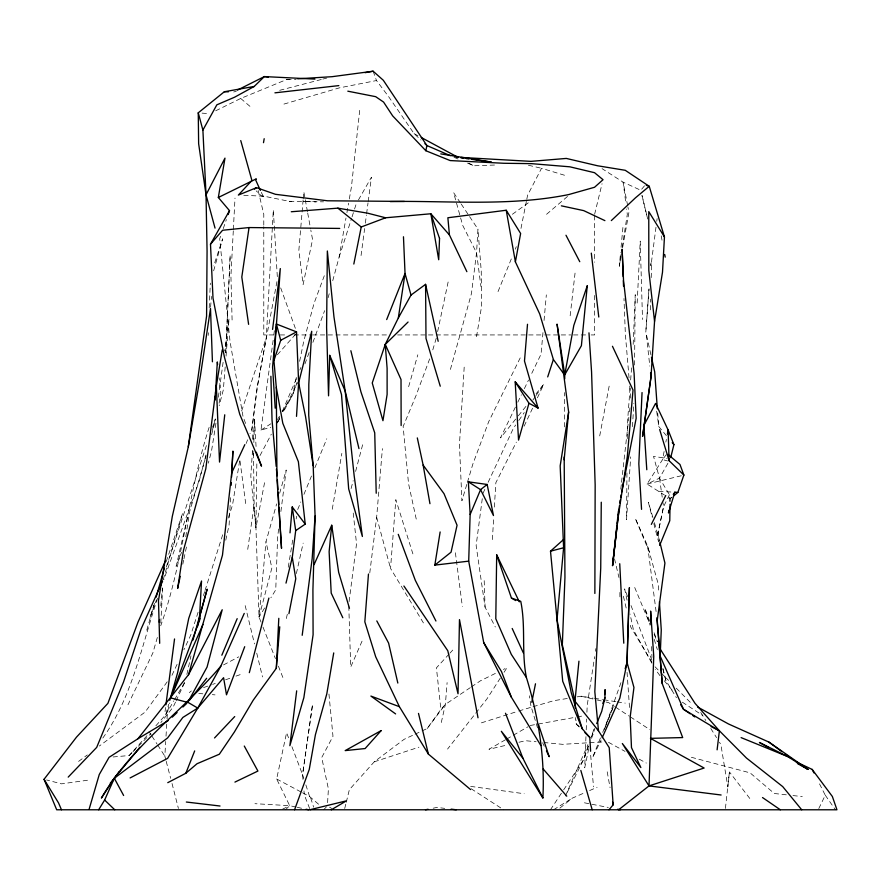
<?xml version="1.0" encoding="UTF-8"?>
<svg xmlns="http://www.w3.org/2000/svg" width="881" height="881" viewBox="0 0 881 881"><rect width="100%" height="100%" fill="white"/><g stroke="black" fill="none" stroke-linecap="round" stroke-linejoin="round"><path stroke-width="0.66" stroke-dasharray="4.41 3.3" d="M564.391 426.878L564.633 392.607M626.953 472.965L626.534 519.647L630.697 456.865M627.261 438.65L627.393 423.541L630.047 388.136M261.029 622.096L259.036 617.063L255.942 527.708L256.867 461.501M634.573 365.02L635.234 294.695L633.109 345.947M670.1 501.564L669.428 494.748L659.506 478.119L653.526 456.358L666.488 458.34M328.954 694.052L332.985 736.329L321.708 757.561L328.404 788.847L327.479 804.54M650.31 309.881L650.619 299.122M651.224 277.603L651.709 260.115L656.07 226.637M264.553 482.722L255.942 527.708L254.157 505.044L253.497 453.484M253.838 442.515L254.576 419.191L256.129 447.856M225.679 352.752L230.183 255.149L225.734 352.752M585.953 736.637L584.709 767.803L589.224 746.394M586.217 729.864L586.647 719.028M586.922 712.255L587.198 705.483L594.62 656.686M209.204 307.843L210.339 283.131M637.161 303.031L640.223 241.108L642.513 319.495M233.289 230.855L230.921 275.874L232.155 322.259M233.355 229.489L235.007 198.115M230.514 497.644L229.104 525.01L225.646 540.736M160.782 623.076L162.699 588.001M252.473 439.19L251.966 428.662L257.461 386.484L266.304 337.643L273.308 209.953L277.449 278.947M165.87 760.05L164.846 756.14L165.705 741.472M166.024 736.142L166.729 724.149M167.049 718.808L167.434 712.145L169.813 702.939M469.584 216.583L477.954 229.115L476.555 252.792L471.445 293.582L450.235 370.075M632.47 426.657L633.846 403.322M464.188 367.135L459.453 444.553L461.919 500.782L467.007 483.691M492.369 539.601L493.778 516.563M494.362 507.082L495.86 482.689L516.343 442.141M252.517 450.345L250.799 476.092L255.942 527.708M253.232 439.509L254.576 419.191M630.653 379.964L631.677 366.353M648.945 289.265L645.795 332.28L649.055 288.737M423.42 622.933L390.547 568.399L395.822 499.67L413.365 555.36M441.293 722.497L445.379 704.393L447.108 682.588M225.184 366.925L223.334 389.843L219.193 405.678M226.043 356.144L229.082 318.393L224.644 351.012M208.191 335.441L208.412 332.743M210.57 307.172L211.484 296.401M303.119 199.954L298.857 250.314L303.108 284.486L312.557 239.533L310.85 230.249M303.229 198.599L303.813 191.794L305.024 198.423M369.767 573.002L376.65 517.246L382.398 448.616M542.971 332.6L541.055 354.162L530.913 375.097M544.051 320.475L546.33 294.882M160.782 605.875L162.39 588.101M264.608 607.978L259.036 617.063L265.985 541.738L276.645 503.91M621.006 256.712L619.321 266.139L620.576 252.638M621.072 247.242L623.208 224.303M749.786 798.45L729.424 771.932L727.86 786.997L720.867 744.511L719.436 742.22M359.69 110.378L351.431 186.948L348.821 201.815M620.797 489.098L621.391 483.625M621.534 482.259L628.858 417.22M725.415 808.439L729.424 771.932M570.15 315.794L575.337 270.61M629.475 411.823L629.948 407.782M669.846 501.399L670.155 498.822L671.707 496.609M273.143 340.33L260.974 430.082L270.808 427.263M273.815 335.055L274.498 329.769M278.649 529.007L277.625 537.047L275.753 589.818L270.885 597.77M280.885 511.564L286.204 469.98L279.585 493.47M349.085 601.613L356.541 543.808L353.061 511.454M656.763 221.285L657.116 218.598M165.044 711.551L165.573 707.52M482.27 498.701L476.136 545.493L485.079 607.207L495.32 626.997M361.056 255.545L364.635 228.542M365.351 223.146L366.419 215.041M366.595 213.698L368.027 202.894M368.203 201.54L371.419 177.246L357.565 201.507M218.345 397.232L223.532 359.173M303.802 778.518L302.568 774.663L312.568 704.36L302.568 774.663L303.042 780.092M247.737 549.359L254.157 505.044M185.792 536.76L189.569 511.938L205.02 459.761M595.446 651.268L595.864 648.559M619.321 266.139L621.16 254.18M622.184 247.539L627.305 214.325L626.611 208.962M215.944 423.188L211.495 451.226L208.312 463.153M219.116 403.168L220.812 392.486L219.138 377.872M239.621 460.961L232.485 505.254L227.75 519.449M288.23 567.276L292.866 539.073M296.17 518.92L296.611 516.233M476.533 336.663L481.687 305.696L481.235 271.007L477.954 229.115M332.258 509.251L341.839 453.385M669.428 494.748L663.547 506.729L657.226 536.881L658.603 541.76M332.743 280.698L339.097 257.23L345.98 218.036M346.927 212.629L348.59 203.17M622.68 247.286L628.935 212.288L627.922 207.046M276.942 281.623L257.142 387.177L251.966 428.662L250.028 433.617M664.098 451.49L662.589 459.563L647.072 484.043L664.45 495.045M665.86 442.086L666.366 439.399M599.708 435.919L609.322 385.294M209.127 427.373C188.127 492.27 183.567 561.285 160.738 625.752M520.979 228.421L526.541 200.538M526.805 199.216L527.598 195.23L541.54 168.293L566.747 175.925M296.313 377.431L292.723 394.886L282.911 412.76M299.628 361.32L303.769 341.167L314.088 303.251L324.428 275.39M182.785 564.247L183.644 560.217M183.931 558.873L187.069 544.084M436.227 338.26L431.998 352.543M437.648 331.575L448.396 280.764M295.994 807.051L289.673 805.675L276.645 778.991L286.6 732.695L288.528 737.782M186.86 674.439L190.979 655.816M286.347 618.528L287.525 613.242M296.368 573.553L303.163 543.137M187.378 517.709L176.112 566.384L181.596 552.288M594.62 214.281L602.064 183.689M344.702 808.527L345.947 803.494M346.266 802.239L349.372 789.662L374.249 761.812L404.093 739.335L413.839 734.776M205.956 454.97L199.095 481.345L163.91 579.357M212.475 429.917L215.217 419.367L212.618 427.109M205.372 458.45L206.055 455.807M211.583 434.696L215.735 418.871M259.036 617.063L271.877 567.926L265.985 541.738M351.09 488.57L353.182 480.641M355.616 471.401L362.917 443.661M328.15 297.657L329.208 293.736M213.643 270.819L222.629 238.839L213.698 265.886M146.775 630.168L153.878 605.126M166.201 561.626L182.609 513.37L163.139 579.896M155.882 725.768L165.694 714.81L168.678 704.282M408.63 386.682L417.814 354.812M157.347 637.47L152.809 653.096L127.987 704.756M467.404 482.37L472.888 463.957L488.724 421.625L521.31 355.671M157.611 598.188C141.654 645.63 132.315 696.97 102.625 738.333M620.951 682.654L604.234 729.611M203.445 595.6L204.645 591.724M205.042 590.435L223.455 532.355M154.593 603.375L149.979 617.702L156.477 599.807M166.311 566.89L206.98 443.881M198.104 612.207L190.703 635.201L183.887 649.782M339.097 257.23L351.64 218.147M352.059 216.847L354.151 210.328M354.569 209.028L356.243 203.819M241.636 411.009L266.304 337.643M588.178 746.009L583.299 760.193L566.065 794.739M593.948 729.237L591.283 736.979L594.708 728.466M297.15 382.101L292.723 394.886L282.294 411.724M220.58 236.251L219.688 238.806L229.996 341.2L243.046 416.603L246.361 425.501M223.256 228.575L226.384 219.611M304.925 363.93L309.605 351.255M312.887 342.379L324.615 310.696M429.653 358.875L416.03 395.591L403.135 426.525L408.531 483.614L416.526 520.407M588.629 746.053L583.299 760.193L562.386 791.755M591.536 738.344L594.444 730.635M246.14 443.517L247.594 439.806M605.269 727.299L613.517 706.364L602.45 732.959M296.357 378.808L281.898 412.319M299.859 370.031L300.861 367.52M600.435 737.937L592.506 757.748L601.073 740.04M498.029 291.6L512.235 256.668M515.286 249.18L516.299 246.691M297.712 509.515L300.828 501.939M303.945 494.362L311.731 475.41M314.836 467.833L326.785 438.782M362.047 641.159L350.715 667.038L348.777 605.665M565.47 795.939L587.913 744.544M276.282 424.631L279.651 417.242M171.96 675.32L178.204 661.939M482.975 493.36L485.266 488.448M488.129 482.325L513.337 428.397L515.671 425.005M175.506 702.113L173.183 707.058L160.838 722.64M176.09 700.869L185.384 681.09M524.14 426.162L532.796 407.694M537.41 397.838L543.753 384.303L536.122 393.763M515.407 407.121L500.496 437.912L517.466 416.889M517.797 402.199L521.376 394.809M524.36 388.653L528.534 380.03M818.79 808.571L825.266 795.213L818.724 782.317M277.548 422.274L279.982 417.484M283.021 411.504L297.613 382.806M260.016 455.565L271.326 434.179M277.68 422.285L279.651 418.717M681.332 475.751L647.072 484.043L659.506 478.119L668.459 462.327M165.694 714.81L173.843 700.858M174.526 699.701L184.713 682.257M277.427 419.587L279.508 416.217M500.331 678.073L486.94 698.908L447.559 749.07M504.053 672.291L507.027 667.655L503.403 669.45M550.438 809.782L561.638 792.878M518.788 420.49L524.25 412.572M532.84 400.128L535.174 396.736M535.956 395.613L543.753 384.303M415.05 734.203L427.23 728.499L440.874 709.392L445.379 704.393L470.278 687.643M167.225 681.795L145.145 712.046L99.322 746.042M666.289 454.607L662.589 459.563L667.556 460.972M427.23 728.499L445.379 704.393M518.314 415.832L526.794 405.326M644.518 185.803L640.795 190.274L623.109 182.158L602.053 168.634M277.372 354.757L296.952 332.71M113.076 756.977L129.199 755.513L146.973 735.701M449.123 654.032L436.425 667.842L440.874 709.392M450.037 653.041L452.757 650.079M323.657 809.782L326.466 806.831M129.199 755.513L132.04 752.638M132.976 751.68L150.926 733.499M285.488 809.782L289.673 805.675L254.961 803.692M546.561 214.281L567.838 196.177M189.316 692.642L191.364 690.935M672.071 497.225L670.155 498.822L665.584 495.805M559.864 808.13L572.221 798.186L584.654 792.746M78.585 761.415L87.318 754.94M512.39 214.281L528.27 202.85M471.401 686.883L480.464 680.793L496.157 673.029M260.974 430.082L270.841 423.783M553.565 809.782L572.221 798.186M505.441 739.776L488.955 749.291L507.236 744.996M506.619 739.093L527.818 726.869M223.532 664.924L238.784 656.83M215.691 110.808L240.711 98.452L286.743 79.488L289.486 79.323M282.482 809.198L289.673 805.675M589.62 790.565L597.087 787.295M243.784 195.285L264.19 196.232L289.232 201.309L323.569 201.826M203.577 687.587L211.352 684.834M212.651 684.372L215.239 683.458M225.613 679.78L230.8 677.952M235.987 676.112L241.174 674.273M374.249 761.812L418.916 747.187M481.4 722.849L517.521 711.408M518.81 711L531.761 707.08M283.957 104.079L339.317 87.88L376.484 80.545L388.598 96.602L414.092 133.637L420.997 140.046M533.06 706.705L553.841 700.681L568.135 698.347M233.707 91.976L236.273 91.283M279.695 90.314L321.565 79.422M322.875 79.081L326.807 78.057M518.997 742.243L525.528 740.712L536.111 741.747M433.177 808.207L437.02 807.425L444.718 808.373M530.175 725.504L536.903 724.281M538.247 724.039L575.91 717.178M577.253 716.936L583.971 715.713M577.231 696.86L581.13 696.221L593.155 698.104M87.461 780.258L61.538 783.848L46.55 779.949M601.877 741.978L562.574 744.324L544.051 742.518M467.525 163.117L473.681 165.782L497.06 164.945M286.743 79.488L296.148 79.356M273.407 334.934L263.782 334.934L263.782 226.615M280.213 334.934L286.215 334.934M294.133 334.934L311.301 334.934M312.623 334.934L386.913 334.934M397.617 334.934L544.414 334.934M545.791 334.934L570.866 334.934M573.476 334.934L588.849 334.934M591.162 334.934L594.62 334.934L594.62 292.426M307.359 201.408L303.152 201.364L316.136 201.991M291.677 201.331L289.232 201.309M658.746 491.268L672.39 492.094M202.079 113.131L209.733 113.748M198.787 693.468L202.839 693.821M212.321 694.646L215.019 694.878M786.315 794.827L774.333 793.495L750.083 772.857L689.966 756.911M792.966 795.565L802.283 796.589M470.652 786.392L524.173 793.726M594.488 698.314L602.505 699.569M603.848 699.778L615.874 701.661M617.207 701.871L625.235 703.126M263.793 196.397L261.415 195.934L256.195 190.847M584.422 802.8L608.319 807.459M297.26 807.326L302.315 808.417M528.435 165.243L541.54 168.293M581.13 696.221L595.578 699.591M596.9 699.899L604.784 701.739M606.095 702.047L608.727 702.664L614.431 706.408M453.99 157.259L460.146 159.924M276.645 778.991L301.357 792.14M302.535 792.768L309.594 796.523L319.902 805.366M414.092 133.637L418.86 136.214M468.912 163.205L473.681 165.782M608.474 742.298L625.025 751.383M639.21 759.158L646.313 763.056M329.571 807.161L331.741 808.472M471.126 788.737L503.635 809.782M682.346 702.19L702.399 715.262M615.566 707.157L629.254 716.143M630.389 716.892L649.782 729.622M579.246 726.418L576.306 724.16L575.238 717.552M240.711 98.452L250.083 106.447M579.202 727.001L576.306 724.16L576.075 720.107M655.046 666.807L659.869 671.663M660.838 672.644L668.558 680.418M676.267 688.204L691.706 703.765M659.957 675.661L655.189 669.197M664.263 680.76L672.875 690.968M656.653 411.141L658.823 426.591L666.366 435.61M825.266 795.213L835.408 809.782M263.287 196.298L260.908 191.595M460.455 202.905L453.616 192.653L462.668 225.305L476.555 252.792L480.949 286.545M461.215 204.051L468.824 215.438M149.054 731.648L151.213 734.996M151.928 736.109L156.95 743.894M157.666 745.007L164.846 756.14M700.769 712.487L705.791 720.493M710.813 728.499L716.561 737.65M662.798 668.91L665.86 680.44L676.421 697.708M651.951 662.292L630.675 626.942L630.036 624.277M651.896 663.239L633.45 629.882L630.036 614.013M542.619 742.76L544.26 746.251M649.264 551.781L647.645 545.989L635.212 518.215L649.264 551.781L658.283 584.301L658.801 592.362M634.716 587.506L649.936 624.155M654.131 634.276L657.281 641.853M263.012 627.129L275.434 658.614M278.407 666.168L282.878 677.5M309.671 808.56L304.352 795.025L303.989 790.951M627.58 596.58L624.64 588.882L627.768 603.43M631.016 605.555L652.116 660.706M291.919 746.681L302.568 774.663M649.715 621.16L644.848 608.308L649.925 625.092M654.098 632.734L657.501 641.731M280.698 287.911L295.553 328.866M373.137 71.218L376.484 80.545M305.872 784.949L309.594 796.523M310.718 798.043L313.647 807.172M654.22 639.298L657.336 649.616M537.52 727.827L530.99 706.221L529.327 695.792M652.909 517.532L648.372 502.291L652.116 516.927M654.429 522.609L659.495 540.593M376.65 517.246L390.547 568.399M166.212 761.349L170.661 778.286M172.026 783.495L178.414 808.45M647.689 219.028L641.952 195.571M653.812 523.578L657.226 536.881L663.547 506.729L662.975 502.644M245.182 605.621L254.488 643.923M256.734 653.162L262.516 676.938M642.051 195.494L647.403 217.695M663.008 668.525L665.86 680.44M614.509 558.796L618.947 577.507M623.385 596.217L626.545 609.575M258.177 190.549L263.782 214.281L263.782 225.25M650.894 354.713L646.213 333.646L649.815 366.111M627.668 205.736L623.109 182.158L625.906 203.599M661.213 235.866L662.457 242.517M305.267 199.745L307.458 211.682M307.7 213.015L310.608 228.928M607.207 771.822L610.059 787.68M659.506 478.119L662.204 497.192M240.017 460.972L245.788 504.229M455.4 552.75L462.338 606.414M647.645 545.989L656.367 613.683M658.041 532.113L659.484 544.095M590.666 755.314L593.541 786.821M629.034 377.806L625.345 334.053L623.99 298.483M629.728 386.01L630.884 399.688M657.678 412.892L658.823 426.591M627.052 672.313L629.607 708.886M253.045 451.028L253.365 457.602M484.198 580.667L485.079 607.207M651.643 646.544L651.951 657.446M619.894 592.428L619.927 599.267M594.62 215.647L594.62 262.263M651.004 262.879L650.795 265.599L651.004 262.879"/><path stroke-width="1.32" d="M594.862 593.453L595.16 484.924L591.569 371.925L588.971 332.842M575.359 707.95L574.963 701.199L562.331 644.793L564.941 577.551L564.181 457.041M564.721 378.907L564.754 374.788L557.067 324.098L568.641 412.011L564.159 459.783M601.271 502.225L600.732 568.047L594.818 691.629L598.485 730.845L609.234 747.683L613.154 804.849L608.958 809.782M542.872 797.966L522.929 758.277L501.355 731.307L542.872 797.966C545.031 757.142 538.434 716.462 526.409 677.522C521.288 652.281 525.957 626.589 520.748 601.316L511.432 598.056L496.686 554.832L495.794 618.759L511.299 654.363L526.409 677.522M670.056 504.306L669.769 520.737L659.638 545.416M596.712 723.576L601.723 711.363L604.939 697.796L605.104 689.614L604.63 694.591M296.677 690.847L289.871 745.689L303.857 697.642L313.096 634.738L312.92 589.863L315.09 516.035L313.173 465.675L308.724 415.292L308.813 384.336L311.709 331.278L298.637 382.783L296.501 416.361M329.725 355.351L328.547 395.833L326.609 327.468L327.347 250.997L333.954 316.819L345.165 390.999L354.129 475.465L362.377 536.474L348.667 488.867L341.509 394.589L329.725 355.351L345.165 390.999L358.963 448.594M540.901 745.579L511.354 697.157L483.702 642.568L468.703 561.153L470.146 514.471L468.362 481.83L487.149 484.462L493.481 515.55L480.574 489.649L468.362 481.83M618.627 809.782L649.011 785.907L653.757 656.345L650.63 611.106L651.015 624.739M626.865 665.518L629.386 587.693L627.052 662.435L619.872 698.038L602.208 737.683M660.133 657.292L661.268 629.97L659.417 601.767M642.051 392.574L638.824 463.802L641.555 509.35M167.764 782.669L185.825 773.265L197.025 763.728L219.336 754.224L234.379 732.023L253.21 700.208L276.315 668.283L278.803 618.33M231.152 485.321L231.285 482.59M231.571 477.117L232.914 451.105L231.714 472.844L222.475 555.151L188.523 674.703L137.943 738.752L109.057 757.341L99.267 774.52L89.168 809.077M197.465 626.567L199.524 617.251L201.54 581.008L188.732 618.385L177.632 672.677L169.802 700.329M461.159 157.435L530.968 161.366L566.307 158.426L597.626 165.782L625.246 170.297L649.231 186.298L664.45 236.967L662.501 272.207L654.55 321.378L651.004 376.925L642.568 436.381L651.004 376.925L650.563 372.872M215.129 400.018L215.371 395.943M215.526 393.223L217.321 361.937L217.629 364.591M279.024 507.302L281.524 548.323L276.964 478.625L276.304 387.387L273.936 360.549L280.301 268.584L272.57 329.417M315.09 516.035L312.16 558.697L302.194 635.3M368.467 574.049L364.833 621.832L375.702 656.808L399.39 706.683L428.386 754.092L470.564 789.563M276.315 668.283L279.74 626.787M527.51 324.274L524.481 361.034L538.049 408.079L528.974 403.245L515.187 381.869L518.546 440.093L528.974 403.245M290.014 532.851L292.239 506.971L305.222 524.118L295.697 530.626L292.283 557.365L286.006 583.123M313.173 465.675L305.542 416.526L298.637 382.783L296.523 331.884L276.392 324.021L272.57 366.992L275.191 408.189M159.296 622.272L159.538 619.541M568.641 412.011L560.173 465.873L563.609 547.762L557.023 619.651L562.706 681.244L582.176 728.686L589.785 737.408L590.611 751.251M314.043 564.699L331.719 525.241L329.131 551.726L331.201 593.089L342.819 617.757M578.938 661.179L574.963 701.199L598.485 730.845M619.453 505.672L612.537 565.591L616.821 525.979M617.118 523.248L617.702 517.775M617.999 515.044L618.44 510.947M224.743 414.797L219.534 462.073L216.352 385.878L222.265 349.867M612.537 565.591L618.01 518.094L627.305 456.677L633.021 390.03L612.46 346.277M619.761 502.952L620.081 500.232M668.789 510.418L668.492 512.995L674.824 492.193L677.852 492.424L683.876 475.057L679.978 464.496L668.029 454.453M717.112 749.83L719.392 730.79L695.021 703.335L660.42 649.44M216.352 385.878L205.813 468.769L183.512 550.251L177.643 588.431L180.22 576.339M165.925 704.833L174.537 638.956M159.681 643.317L158.481 600.567L172.313 516.365L188.292 446.832L206.583 316.07L207.068 251.074L206.033 194.811L202.894 130.102L198.258 112.823L224.358 91.734L254.191 86.459L264.366 76.581L314.958 79.103M339.747 228.421L249.048 227.562L241.801 277.03L248.607 324.351M408.068 322.039L385.261 344.394L387.111 368.291L387.122 394.413L382.949 420.689L372.245 382.971L385.261 344.394L398.322 317.986L405.04 273.484L403.465 236.769M468.703 561.153L434.829 565.117L440.137 531.959M228.168 214.49L229.512 210.658L218.334 197.498L224.974 158.128L206.033 194.811L215.03 228.102M333.723 652.92L326.807 693.854L315.42 734.666L309.253 769.476L294.562 809.782M188.292 446.832L200.483 375.394L210.504 308.493L212.431 361.783M264.19 138.702L263.496 142.689M563.752 373.775L553.378 359.503L539.756 314.065L515.396 261.877L520.638 233.487L506.223 210.24L447.867 217.761L449.442 234.963L466.864 271.667M667.38 434.025L668.128 429.994L655.563 403.41L643.89 425.358L646.786 469.727M288.946 613.639L295.774 578.707L292.283 557.365M620.609 497.545L621.138 494.858M621.667 492.171L636.17 418.255L634.1 373.456L623.528 280.433L622.129 249.235L623.164 276.59M353.821 264.047L361.232 226.979L385.592 217.783L430.853 213.764L449.442 234.963M531.783 702.267L535.494 683.788M670.694 457.635L673.91 444.641L668.128 429.994L669.097 460.697L683.876 475.057M249.312 672.655L268.892 598.089M199.524 617.251L207.156 589.191L192.994 640.024M156.113 597.219L164.34 568.223M625.147 668.756L627.052 662.435L633.946 687.477L630.168 717.013L631.479 747.617L640.861 767.549L622.338 743.531L649.011 785.907L721.11 795.003M547.696 376.914L553.378 359.503M273.936 360.549L280.698 340.297L276.392 324.021M602.824 703.434L604.939 697.796M188.523 674.703L222.21 609.762L207.057 667.093L187.763 702.432L170.65 697.884L200.383 618.044M244.698 646.698L226.494 694.812L223.587 677.687L197.751 708.082L167.621 758.365L130.113 777.934M185.825 773.265L194.679 750.909M386.682 319.572L405.04 273.484L411.009 295.08L398.322 317.986M221.836 655.2L237.176 618.649M470.146 514.471L480.574 489.649L487.149 484.462M170.65 697.884L202.949 624.42M220.812 666.212C182.367 711.496 131.588 746.009 101.392 798.076L114.321 778.286L167.599 737.937L182.852 717.453L197.751 708.082L220.812 666.212L244.235 613.429M98.65 809.782L104.641 800.036L114.321 778.286L119.1 771.8M165.287 561.241L138.031 622.063L107.9 703.357L76.526 737.1L44.05 779.3L56.692 809.782L309.727 809.782L346.497 800.818L331.3 809.782M162.589 581.13L141.125 628.913L123.494 682.092L96.701 747.385L68.2 777.119M231.714 472.844L244.841 444.63M651.345 524.371L665.728 495.562M202.894 130.102L216.847 104.828L234.654 97.174L254.191 86.459M256.305 452.195L261.514 466.17L239.753 414.29L224.391 356.97L213.004 298.064L210.493 244.191L229.512 210.658M673.271 494.395L674.824 492.193M189.404 700.329L206.65 678.282M110.235 783.242L117.206 774.784M118.957 772.659L139.892 747.264M210.493 244.191L222.585 230.249L249.048 227.562M214.546 737.948L234.72 716.561M172.269 717.145L177.103 712.542M182.918 707.025L186.794 703.346M611.315 220.591L635.443 197.84L649.231 186.298L646.247 185.263M582.176 728.686L571.174 692.433L557.023 619.651L550.493 551.187L563.532 539.546M673.998 495.629L677.852 492.424M434.829 565.117L451.061 552.178L457.063 525.252L444.024 493.701L423.144 465.135L417.308 437.912M411.009 295.08L425.578 284.332L438.176 341.288M254.466 189.151L256.492 187.675L275.445 194.305L327.545 200.791L404.401 201.43M137.943 738.752L168.194 720.603M280.698 340.297L296.523 331.884M218.334 197.498L256.305 178.832L255.688 179.999L260.38 190.417M237.385 90.126L264.366 76.581L268.32 77.099M234.93 782.097L257.913 771.051L244.279 746.042M256.492 187.675L238.355 195.086L251.922 180.473L240.744 140.575M649.011 785.907L704.117 768.034L650.442 738.355L682.687 737.573L662.237 683.612L656.885 617.746M550.493 551.187L563.609 547.762M425.501 809.782L428.067 809.265M365.075 72.683L373.137 71.218L383.323 80.281L426.9 145.541L450.29 155.662M373.137 71.218L332.038 76.691L297.723 78.816M274.927 92.835L338.833 85.611M291.281 211.748L337.875 208.147L367.806 213.213L385.592 217.783M390.305 201.595L405.15 201.408C459.695 201.529 514.867 205.482 568.708 194.569L594.543 187.268L603.033 179.702L594.543 172.698L569.864 166.817L531.452 163.646L503.822 163.271L450.18 160.573L425.842 150.728L392.662 115.885L383.576 102.075L375.691 96.679L347.819 91.183M310.156 809.782L836.95 809.782L832.358 796.479L812.172 769.421L796.314 761.966M224.358 91.734L228.366 91.833M455.686 157.126L458.417 157.281M186.343 802.029L220.03 806.016M451.138 809.154L456.281 809.782M460.972 157.864L463.604 158.228M466.247 158.591L468.89 158.965M471.533 159.329L491.345 162.071L440.764 153.889M617.614 809.265L620.268 809.782M561.384 205.835L583.718 210.625L604.906 220.635M306.114 809.243L308.647 809.782M399.39 706.683L370.89 696.067L395.613 713.918M741.119 737.617L787.933 756.68L808.031 769.41L797.36 763.497M808.031 769.41L768.904 742.088L728.499 723.973L697.642 707.025M787.933 756.68L759.4 742.474L768.893 747.727M711.055 726.539L719.392 730.79L746.493 758.067L782.724 786.612L801.721 809.782M421.25 137.491L458.186 157.424M187.213 701.915L197.751 708.082M511.432 598.056L515.671 600.567M719.392 730.79L683.458 709.227L680.639 704.613M690.252 713.841L683.458 709.227L659.825 655.277M692.521 715.372L694.779 716.914M762.517 797.547L780.335 809.782M768.904 742.088L781.998 751.735M785.268 754.147L790.731 758.178M337.875 208.147L361.232 226.979M424.939 143.713L426.9 145.541L425.842 150.728M104.641 800.036L114.761 809.782M584.973 732.673L589.785 737.408M515.187 381.869L538.049 408.079M543.214 769.025L566.78 796.193M672.236 442.636L673.91 444.641M403.905 586.008L447.779 650.729L458.021 693.765L459.486 619.618L478.009 717.784M664.45 236.967L648.768 211.605L648.812 270.511L654.55 321.378M483.702 642.568L501.531 671.641L511.354 697.157M44.05 779.3L58.553 802.954L61.472 809.782M114.321 778.286L123.626 795.488M376.804 620.929L388.598 643.075L397.827 683.05M565.987 235.249L579.764 261.701M812.172 769.421L813.967 772.945M435.93 621.017L415.314 580.326L398.256 534.338M496.686 554.832L519.316 601.844M546.451 750.898L549.193 756.713L538.533 724.645M512.191 628.483L523.358 652.909M385.261 344.394L401.02 379.535L401.141 425.534M505.496 713.247L522.929 758.277M659.682 429.576L669.097 460.697L668.415 458.329M349.471 608.342L338.656 572.32L331.719 525.241M440.247 386.197L425.997 338.436L425.578 284.332M580.832 770.457L592.197 809.782M350.858 350.715L360.913 391.803L374.733 432.857L376.22 493.25M418.497 713.423L428.386 754.092M660.133 543.236L664.924 563.058L657.237 620.455L662.237 683.612M651.477 357.345L654.693 371.837L657.336 408.784M664.703 254.488L665.199 257.142M276.304 387.387L282.801 423.265L298.384 461.71L305.222 524.118M612.68 802.206L613.154 804.849M506.223 210.24L515.396 261.877M423.144 465.135L429.95 503.69M292.239 506.971L295.697 530.626M206.033 194.811L198.632 143.702L198.258 112.823M591.305 253.122L598.783 317.028M276.182 466.379L272.042 420.292L270.885 376.275M276.425 469.088L277.041 475.872M277.361 479.947L277.944 489.517M278.11 492.259L278.859 504.56M619.739 563.73L623.77 643.196M623.319 280.698L623.528 286.171M439.542 238.41L438.705 259.741L430.853 213.764L439.542 238.41M587.275 285.763L581.394 345.693L564.754 374.788L573.795 325.474L587.275 285.763M381.176 730.591L365.13 748.542L345.176 750.612L381.176 730.591"/></g></svg>
